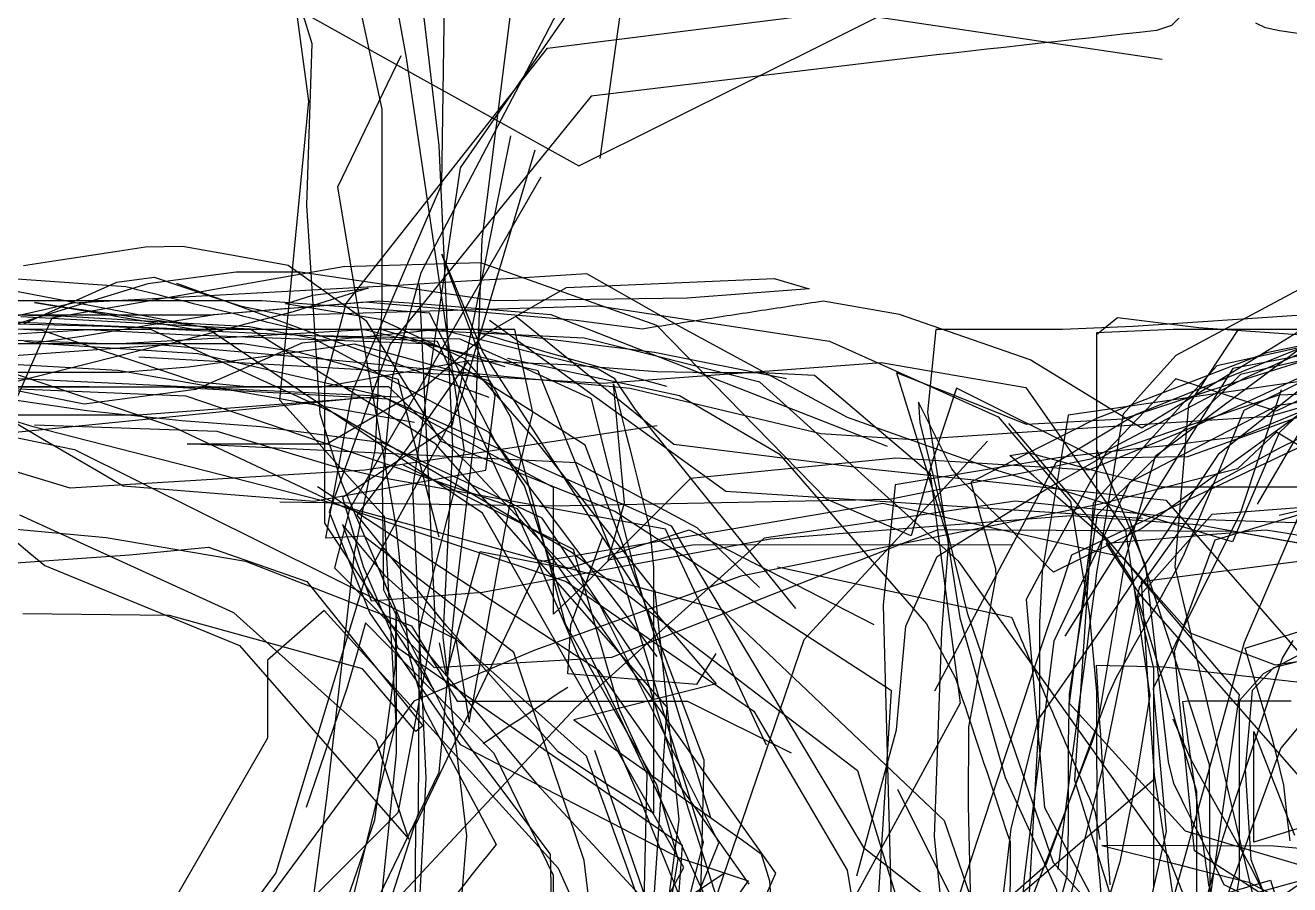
# Model space of a CAD drawing. Header units: metres. Extents: x 30 to 6769, y 117 to 5736.
# Drawn here: x 3886 to 4479, y 713 to 1116 of the extents above; entities that cross this region are included whole.
import ezdxf

# ---------------------------------------------------------------- set-up
doc = ezdxf.new("R2010")
doc.units = ezdxf.units.M
doc.layers.add('FLOOR_0', color=1, linetype='Continuous')
doc.layers.add('FLOOR_1', color=2, linetype='Continuous')

msp = doc.modelspace()

# ---------------------------------------------------------------- linework, layer by layer
at = {"layer": 'FLOOR_0', "color": 2}
for points in [[(4839.24, 1434.73), (4703.22, 1385.47), (4552.29, 1261.73), (4369.79, 1241.49), (4190.05, 1193.28), (4089.92, 1048.87), (4067.57, 898.57), (4073.77, 762.57), (4068.99, 669.46), (3999.52, 592.18)], [(4077.6, 804.14), (4026.41, 882.26), (4026.41, 889.55), (4026.41, 896.83), (4026.41, 904.11), (4026.41, 911.4), (4026.41, 918.68), (4026.41, 925.96), (4026.41, 933.25), (4026.41, 940.53), (4026.41, 947.82), (4036.36, 985.31), (4130.94, 1105.02), (4322.64, 1129.35), (4506.8, 1158.08), (4724.17, 1208.01), (4829.68, 1230.84), (5032.43, 1213.68), (5176.56, 1171.76), (5362.24, 1160.97), (5524.81, 1095.07)], [(3854.74, 557.08), (3939.21, 551.71), (3974.79, 558.83), (4043.38, 588.14), (4087.81, 680.56), (4090.72, 706.76), (4092.97, 735.55), (4081.95, 828.63), (4086.43, 918.07), (4080.06, 1059.41), (4072.74, 1121.94)], [(4061.99, 1101.55), (4032.36, 1039.88), (4045.9, 958.5), (4059.73, 880.86), (4060.9, 869.55), (4061.88, 859.71), (4062.87, 849.88), (4063.85, 840.04), (4064.83, 830.21), (4065.82, 820.37), (4073.14, 794.74), (4106.82, 731.45), (4103.08, 726.78), (4099.34, 722.11), (4095.61, 717.43), (4091.87, 712.76), (4088.14, 708.09)], [(4410.11, 884.44), (4214.6, 897.09), (4103.74, 977.34)], [(4488.46, 677.71), (4432.56, 665.28), (4429.91, 668.53), (4431.11, 672.91), (4432.3, 677.3), (4433.5, 681.68), (4434.69, 686.06), (4435.89, 690.45), (4437.08, 694.83), (4438.28, 699.21), (4439.47, 703.6), (4440.67, 707.98), (4441.86, 712.36), (4443.06, 716.75), (4444.25, 721.13), (4445.45, 725.51), (4446.64, 729.9), (4447.84, 734.28), (4451.24, 745.22), (4475.75, 818.78), (4480.77, 827.15)]]:
    msp.add_lwpolyline(points, dxfattribs=at)
at = {"layer": 'FLOOR_0', "color": 7}
for points in [[(3351.95, 1320.9), (3456.86, 1293.75), (3518.94, 1274.51), (3540.55, 1269.42), (3562.16, 1264.34), (3583.77, 1259.25), (3605.38, 1254.16), (3626.99, 1249.08), (3728.23, 1244.14), (3858.37, 1206.21), (4000.13, 1172.62), (4020.23, 1107.25), (4017.84, 1031.44), (4024.03, 933.72), (4034.39, 900.78), (4043.58, 879.33), (4052.77, 857.89), (4061.95, 836.44), (4126.14, 759.34), (4201.71, 677.94), (4220.4, 612.52)], [(4155.53, 1053.25), (4169.75, 1154.37)], [(4428.85, 1120.93), (4423.72, 1115.67), (4416.67, 1113.4), (4408.72, 1112.51), (4400.78, 1111.63), (4392.83, 1110.75), (4384.88, 1109.86), (4376.93, 1108.98), (4368.98, 1108.09), (4361.03, 1107.21), (4353.08, 1106.33), (4345.14, 1105.44), (4337.19, 1104.56), (4329.24, 1103.68), (4321.29, 1102.79), (4313.34, 1101.91), (4305.39, 1101.03), (4151.34, 1082.56), (4057.05, 966.14), (4028.41, 887.56), (4037.94, 863.74), (4047.46, 839.92), (4089.91, 778.3), (4192.61, 725.12), (4225.03, 714.44), (4220.83, 708.44)], [(4415.39, 711.78), (4415.39, 716.03), (4415.39, 720.29), (4415.39, 724.54), (4415.39, 728.8), (4415.39, 733.05), (4415.39, 737.3), (4415.39, 741.56), (4415.39, 745.81), (4415.39, 750.07), (4415.39, 754.32), (4415.39, 758.58), (4415.39, 762.83), (4415.39, 813.99), (4405.42, 855.52), (4392.73, 874.66), (4381.49, 884.5), (4370.25, 894.34), (4359.01, 904.18), (4347.77, 914.03), (4356.27, 915.41), (4388.66, 906.58), (4418.75, 899.28), (4437.95, 899.28), (4457.16, 899.28), (4476.36, 899.28), (4495.56, 899.28)], [(4209.89, 821.12), (4200.76, 806.47), (4185.7, 807.72), (4170.63, 808.98), (4155.57, 810.23), (4140.5, 811.49), (4141.88, 834.54), (4156.75, 875.45)], [(4496.9, 717.79), (4478.39, 712.74), (4459.87, 707.69), (4450.05, 707.82), (4452.82, 715.45), (4455.6, 723.08), (4458.37, 730.71), (4461.14, 738.34), (4463.92, 745.97), (4466.69, 753.6), (4469.47, 761.23), (4472.24, 768.86), (4475.01, 776.49), (4508.08, 816.25)], [(4483.37, 817.32), (4471.52, 814.36), (4461.57, 803.73), (4458.2, 766.61), (4460.93, 724.44), (4483.41, 665.98)], [(4622.19, 781.78), (4462.33, 732.57), (4462.33, 737.75), (4462.33, 742.94), (4462.33, 748.13), (4462.33, 753.31), (4462.33, 758.5), (4462.33, 763.69), (4462.33, 768.88), (4462.33, 774.06), (4462.33, 779.25), (4462.33, 784.44), (4481.33, 735.79)]]:
    msp.add_lwpolyline(points, dxfattribs=at)
at = {"layer": 'FLOOR_0', "color": 4}
for points in [[(3660.93, 533.27), (3679.18, 494.65), (3701.85, 501.74), (3724.52, 508.83), (3747.19, 515.92), (3769.87, 523), (3929.42, 579.02), (4011.89, 645.61), (4044.81, 692.66), (4080.09, 765.38), (4081.9, 785.34), (4083.71, 805.3), (4085.53, 825.26), (4088.16, 850.71), (4092.54, 887.99), (4096.92, 925.27), (4100.18, 1015.47), (4117.79, 1154.55), (4037.34, 1307.07)], [(4070.65, 994.03), (4077.98, 837.73), (4060.59, 746.26), (3987.27, 672.93), (3876.2, 651.02), (3732.54, 739.78), (3757.69, 707.85), (3923.91, 643.03)], [(4527.08, 892.57), (4472.98, 924.94), (4454.64, 907.63), (4390.24, 891.06), (4221.6, 857.26), (4125.01, 822.54), (4068.21, 798.6), (3951.64, 640.46), (3786.5, 576.48)], [(4200.07, 212.06), (4313.55, 237.11), (4429.17, 254.42), (4434.15, 334.04), (4467.97, 496.57), (4481.99, 642.16), (4466.92, 707.64), (4434.47, 728.48), (4425.11, 822.08), (4444.21, 874.45), (4504.32, 892.57)], [(4054.53, 321.84), (4066.29, 487.85), (4116.69, 697.78), (4172.55, 708.55), (4167.88, 721.41), (4163.2, 734.28), (4158.52, 747.15), (4153.85, 760.01), (4149.17, 772.88), (4055.1, 857.12), (4034.7, 881.65), (4041.43, 863.69), (4048.16, 845.73), (4100.31, 849.85), (4235.39, 874.8), (4376.54, 885.86), (4435.82, 881.63), (4520.36, 866.2)], [(4495.67, 865.74), (4409.42, 854.67), (4410.95, 831.7), (4412.48, 808.72), (4414.01, 785.75), (4415.57, 763.9), (4417.38, 752.09), (4419.2, 740.27), (4421.02, 728.46), (4422.83, 716.65), (4424.65, 704.83), (4426.47, 693.02), (4428.28, 681.21), (4426.19, 636.04), (4422.54, 577.68), (4440.4, 404.93), (4463.82, 292.6), (4507.35, 284.44)], [(4504.5, 727.7), (4471.63, 730.69), (4391.06, 730.91), (4402.53, 728.04), (4414.01, 725.17), (4425.49, 722.3), (4436.96, 719.43), (4448.44, 716.56), (4459.92, 713.69), (4525.67, 679.03)]]:
    msp.add_lwpolyline(points, dxfattribs=at)
at = {"layer": 'FLOOR_0', "color": 5}
for points in [[(4103.45, 463.87), (4017.46, 473.96), (4013.62, 481.02), (4009.77, 488.08), (4005.92, 495.13), (4002.07, 502.19), (3998.23, 509.25), (3994.38, 516.3), (3990.53, 523.36), (3986.69, 530.41), (3982.84, 537.47), (3982.45, 549.63), (4006.97, 600.41), (4027.56, 754.34), (4040.31, 868.16), (4045.22, 892.76), (4050.14, 917.36), (4053.24, 984.33), (4053.24, 1076.41), (4036.39, 1154.59), (4005.55, 1265.6), (4093.07, 1288.45)], [(3946.48, 1160.97), (4070.01, 1091.85), (4145.53, 1049.86), (4306.38, 1130.1)], [(4068.05, 587.58), (4069.16, 740.83), (4128.04, 864.32), (4288.31, 891.57), (4400.68, 866.35), (4432.31, 830.75), (4472.33, 815.66), (4521.64, 823.25), (4555.27, 835.06), (4582.39, 848.63), (4609.51, 862.2), (4652.27, 852.75), (4715.63, 834.3), (4875.04, 837.46), (5004.71, 832.19), (5142.15, 820.96), (5215.31, 818.77), (5234.4, 826.2), (5235.53, 836.36), (5236.66, 846.53), (5237.79, 856.69), (5238.92, 866.86), (5240.05, 877.02), (5237.44, 994.81)], [(4024.69, 670.23), (4049.82, 743.01), (4059.57, 815.42), (4059.94, 840.76), (4059.94, 807.54), (4059.94, 774.33), (4052.49, 702.48), (4046.53, 576.1), (4116.98, 483.83), (4247.43, 437.82), (4374.56, 436.11), (4455.62, 498.73), (4477.52, 565.3), (4570.68, 582.8)], [(3915.03, 605.1), (4050.38, 650.24), (4133.71, 686.03), (4133.71, 716.9), (4105.81, 774.15), (4045.53, 835.39), (4041.2, 820.23), (4036.87, 805.07), (4017.7, 748.76)]]:
    msp.add_lwpolyline(points, dxfattribs=at)
at = {"layer": 'FLOOR_0', "color": 3}
for points in [[(3885.81, 543.66), (3979.86, 592.21), (4015.84, 613.81), (4040.43, 652.64), (4070.28, 746.09), (4070.78, 832.7), (4091.95, 916.06), (4064.74, 1100.5), (4036.1, 1257.37)], [(4201.85, 1249.74), (4129.58, 1110.72), (4071.44, 999.62), (4058.02, 950.39), (4053.24, 900.86), (4053.94, 850.91), (4083.77, 791.22), (4132.11, 726.89), (4133.71, 655.22), (4123.54, 520.56), (4099.04, 352.15), (4069.92, 258.89), (4082.77, 245.5), (4100.92, 242.2), (4119.08, 238.89), (4137.23, 235.59), (4297.6, 241.72), (4372.19, 267.48), (4407.84, 332.3), (4428.8, 430.65), (4450.05, 551.02), (4465.9, 644), (4482.19, 707.09)], [(4514.37, 881.28), (4435.07, 883.9), (4350.4, 892.57), (4232.55, 875.14), (4144.17, 795.68), (4063.14, 708.96), (3933.77, 612.32), (3844.08, 582.11)], [(4550.9, 758.52), (4462.95, 698.61), (4456.52, 678.72), (4457.6, 663.59), (4458.68, 648.47), (4459.76, 633.35), (4460.84, 618.23), (4461.92, 603.11), (4407.8, 507.72), (4278.82, 506.45), (4193.69, 591.4), (4136.06, 720.13), (4026.06, 841.19), (3999.58, 817.95), (3999.58, 781.3), (3952.19, 699.11)], [(4479.29, 733.19), (4478.32, 741.9), (4477.35, 750.6), (4476.39, 759.3), (4471.35, 779.75), (4458.23, 823.5), (4497.82, 835.7)]]:
    msp.add_lwpolyline(points, dxfattribs=at)
at = {"layer": 'FLOOR_0', "color": 1}
for points in [[(4516.52, 339.08), (4445.78, 277.87), (4377.25, 249.31), (4246.29, 213.3), (4158.65, 194.34), (4057.73, 263.31), (4000.22, 428.32), (4005.94, 568.51), (4059.94, 788.75), (4054.37, 885.35), (4042.11, 898.98), (4029.85, 912.61), (4017.59, 926.24), (4005.33, 939.87), (4018.93, 1080.25), (4001.44, 1210)], [(4557.4, 1123.86), (4511.35, 1107.95), (4503.97, 1109.01), (4496.58, 1110.06), (4489.2, 1111.12), (4481.81, 1112.17), (4474.42, 1113.23), (4467.81, 1114.61), (4463.29, 1116.87)], [(4113.45, 1063.95), (4086.13, 928.22), (4034.65, 894.18), (4044.36, 861.79), (4060.65, 823.71), (4194.05, 731.17), (4193.42, 722.39), (4192.79, 713.62), (4192.17, 704.84), (4191.54, 696.06), (4190.91, 687.28), (4190.28, 678.5), (4189.66, 669.72), (4189.03, 660.94), (4188.4, 652.16), (4187.78, 643.38), (4155.43, 605.65), (4045.59, 562.19), (3874.77, 543.66)], [(4124.95, 1057.26), (4088.78, 936.04), (4044.98, 855.39), (4003.43, 718.15), (3949.61, 644.94), (3849.43, 576.81)], [(5482.2, 971.46), (5435.61, 967.57), (5407.24, 966.38), (5386.9, 966.38), (5366.56, 966.38), (5346.21, 966.38), (5255.77, 972.06), (5192, 973.09), (5136.24, 973.09), (5068.14, 959.19), (5015.76, 952.96), (4975.42, 952.96), (4932.67, 959.96), (4886.56, 976.74), (4844.25, 991.1), (4779.09, 999.93), (4658.4, 996.05), (4566.85, 981.95), (4489.99, 966.66), (4407.12, 933.24), (4369.36, 910.57), (4312.51, 803.44)], [(4557.44, 737.03), (4421.39, 892.77), (4283.56, 907.38), (4252.45, 911.27), (4221.33, 915.17), (4190.21, 919.06), (4116.09, 979.12)], [(4348.58, 872.07), (4198.92, 871.92), (4159.33, 864.87), (4167.03, 891.81), (4161.87, 947.65), (4163.77, 940.05), (4165.66, 932.45), (4167.56, 924.85), (4169.46, 917.25), (4171.36, 909.65), (4173.26, 902.05), (4175.16, 894.46), (4177.06, 886.86), (4178.96, 879.26), (4180.66, 861.43), (4180.66, 806.65), (4180.66, 796.55), (4180.66, 786.45), (4180.66, 776.35), (4180.66, 766.25), (4180.66, 756.15), (4180.66, 746.05), (4159.53, 759.05), (4135.85, 774.84), (4083.67, 833.91), (4041.62, 886.02), (4065.13, 917.38), (4093.99, 958.64)], [(4483.48, 763.65), (4408.77, 848.85), (4393.05, 872.82), (4399.28, 873.34), (4405.52, 873.86), (4411.75, 874.38), (4417.98, 874.9), (4424.21, 875.42), (4430.45, 875.94), (4436.68, 876.46), (4442.91, 876.98), (4449.14, 877.5), (4455.38, 878.02), (4461.61, 878.54), (4467.84, 879.06), (4476.99, 877.71), (4486.82, 875.92)], [(4454.53, 709.37), (4455.62, 715.82), (4455.62, 722.75), (4455.62, 729.69), (4455.62, 736.62), (4455.62, 743.56), (4455.62, 750.5), (4455.62, 757.43), (4455.62, 764.37), (4455.62, 771.3), (4455.62, 778.24), (4455.62, 785.18), (4455.62, 792.11), (4455.62, 799.05), (4466.9, 811.61), (4568.94, 865.39)]]:
    msp.add_lwpolyline(points, dxfattribs=at)
at = {"layer": 'FLOOR_0', "color": 6}
for points in [[(4419.26, 1099.82), (4235.76, 1126.93), (4052.6, 1199.16)], [(4332.31, 499.2), (4171.5, 563.04), (4152.95, 684.9), (4151.33, 697.89), (4149.71, 710.88), (4148.08, 723.87), (4115.02, 821.48), (4044.64, 876.09), (4026.91, 875.22), (4028.48, 883.86), (4030.05, 892.49), (4031.62, 901.13), (4033.19, 909.76), (4034.76, 918.39), (4036.33, 927.03), (4037.9, 935.66), (4039.47, 944.3), (4081.26, 1041.2), (4083.05, 1159.36)], [(4127.82, 1044.53), (4037.91, 888.74), (4030.87, 861.27), (4036.72, 855.42), (4042.57, 849.56), (4048.42, 843.71), (4054.28, 837.85), (4060.13, 832), (4065.98, 826.15), (4071.83, 820.29), (4077.68, 814.44), (4161.05, 819.36), (4314.12, 879.16), (4452.7, 878.47), (4479.53, 873.59), (4506.36, 868.71), (4560.43, 863.51), (4653.94, 859.03), (4736.18, 859.03), (4834.99, 901.19)], [(4655.61, 794.48), (4619.05, 701.53), (4619.67, 562.71), (4527.65, 520.64), (4490.22, 538.6), (4478.27, 570.47), (4439.82, 670.14), (4435.51, 709.7), (4435.51, 717.47), (4435.51, 725.23), (4435.51, 732.99), (4435.51, 740.75), (4435.51, 748.52), (4435.51, 756.28), (4407.89, 847.19), (4442.81, 886.47), (4521.74, 892.57), (4547.74, 892.57), (4573.73, 892.57), (4568.93, 892.57), (4546.93, 892.57), (4524.92, 892.57), (4502.92, 892.57), (4474.19, 885.81)]]:
    msp.add_lwpolyline(points, dxfattribs=at)
at = {"layer": 'FLOOR_1', "color": 4}
for points in [[(4037.75, 940.32), (3851.34, 921.79), (3758.91, 919.41), (3658.09, 940.87), (3611.97, 950.75), (3556.43, 959.67), (3448.18, 953.31), (3337.25, 939.69), (3140.09, 935.6), (2991.11, 936.81), (2891.34, 983.15), (2866.19, 1080.73), (2867.45, 1140.67), (2870.49, 1092.04), (2882.03, 1028.47), (2996.61, 954.14), (3186.33, 952.96), (3367.72, 959.87), (3342.64, 963.21), (3317.55, 966.56), (3292.46, 969.91), (3246.37, 968.42)], [(4172.76, 591.16), (4192.63, 743.1), (4181.44, 850.37), (4124.23, 922.59), (4092.17, 959.25), (4052.42, 977.7), (4007.99, 985.11), (4020.7, 989.15), (4046.74, 992.41), (4011.59, 981.32), (3951.84, 965.85), (3843.96, 958.14), (3777.98, 953.42), (3735.63, 964.95), (3690.15, 982.46), (3609.33, 999.93), (3507.18, 993.61), (3422.89, 993.22)], [(4290.47, 918.16), (4132.56, 979.9), (4111.93, 981.62), (4091.3, 983.34), (4070.67, 985.06), (4051.53, 986.37), (4040.54, 985.45), (4029.54, 984.54), (4018.55, 983.62), (4007.55, 982.7), (3996.56, 981.79), (3985.56, 980.87), (3974.57, 979.95), (3945.3, 975.22), (3912.42, 969.74), (3887.96, 966.38), (3876.82, 966.38)], [(4577.01, 984.92), (4444.94, 956.03), (4386.91, 891.64), (4378.2, 761.6), (4397.29, 700.24), (4404.99, 683.29), (4412.69, 666.35), (4420.39, 649.4), (4428.09, 632.45), (4433.99, 508.22), (4443.85, 467.71), (4453.51, 441.95)], [(3844.07, 545.89), (3989.36, 529.07), (4145.06, 567.99), (4211.27, 732.18), (4155.28, 844.16), (4094.73, 908.83), (4056.42, 946.25), (4023.1, 946.25), (3989.77, 946.25), (3965.72, 948.6), (3951.34, 953.4), (3936.96, 958.19), (3922.58, 962.99), (3908.2, 967.78), (3893.82, 972.58), (3884.98, 973.09)], [(4571.62, 961.85), (4469.65, 932.19), (4372.16, 925.92), (4337.27, 923.6), (4302.39, 921.27), (4259.09, 924.06), (4169.69, 945.36), (4020.07, 959.65), (3949.73, 965.65), (3915.86, 957.18), (3881.99, 948.71)], [(4503.82, 963.95), (4455.9, 949.05), (4400.88, 931.02), (4355.62, 928.57), (4325.01, 940.82), (4294.72, 952.79), (4300.8, 933.02), (4306.88, 913.25), (4312.96, 893.47), (4319.04, 873.7), (4315.73, 831.11), (4312.25, 735.17), (4322.39, 635.59), (4344.7, 669.07), (4407.97, 696.34), (4470.08, 714.73), (4473.84, 702.5), (4477.6, 690.27), (4481.36, 678.04)], [(3848.12, 940.24), (3888.85, 927.67), (4024.61, 893.02), (4212.94, 841.37), (4317.06, 742.69), (4347.83, 652.98), (4282.6, 552.82), (4225.47, 534.48), (4196.11, 531.22), (4098.24, 495.73), (3980.7, 496.57), (3818.67, 461.66)], [(4492.51, 937.87), (4456.2, 922.84), (4426.54, 919.16), (4419.62, 918.39), (4412.71, 917.63), (4405.79, 916.86), (4398.88, 916.09), (4391.96, 915.32), (4385.05, 914.55), (4378.13, 913.78), (4371.22, 913.01), (4294.09, 900.2), (4288.44, 843.71), (4293.15, 669.35)], [(4479.84, 578.08), (4468.33, 581.92), (4456.83, 585.76), (4445.32, 589.6), (4432.73, 642.83), (4455.62, 801.68), (4347.38, 928.92)], [(3852.46, 861.63), (3934.75, 867.3), (3971.79, 871.01), (4017.97, 854.77), (4072.4, 787.13), (4069.18, 784.5), (4056.61, 799.17), (4044.05, 813.83), (3953.52, 838.9), (3884.71, 839.58)], [(4480.07, 682.63), (4477.37, 688.02), (4474.68, 693.4), (4471.99, 698.78), (4469.3, 704.17), (4466.61, 709.55), (4463.92, 714.94), (4460.68, 721.1), (4456.64, 728.37), (4452.6, 735.65), (4448.55, 742.93), (4444.51, 750.21), (4440.47, 757.49), (4436.43, 764.76), (4432.39, 772.04), (4424.39, 790.26)]]:
    msp.add_lwpolyline(points, dxfattribs=at)
at = {"layer": 'FLOOR_1', "color": 3}
for points in [[(4238.99, 594.24), (4175.09, 750.62), (4121.83, 875.01), (4079.23, 967.42), (3923.02, 974.52), (3788.11, 978.08), (3674.5, 978.08), (3651.43, 976.3), (3628.35, 974.52), (3605.27, 972.75), (3582.2, 970.97), (3559.12, 969.19), (3536.04, 967.42), (3528.94, 969.19), (3521.84, 970.97), (3514.74, 972.75), (3507.64, 974.52), (3500.54, 976.3), (3493.44, 978.08), (3323.03, 970.97), (3159.72, 963.86), (3003.51, 956.75), (2918.3, 956.75), (2868.6, 1074.04)], [(3856.42, 559.34), (4003.68, 543.66), (4058.52, 545.36), (4082.22, 547.52), (4105.93, 549.68), (4173.82, 601.47), (4187.11, 795.93), (4078.56, 919.27), (3991.32, 973.2), (3883.83, 978.96)], [(4485.02, 979.8), (4405.64, 974.41), (4372.6, 973.09), (4352.76, 973.09), (4332.93, 973.09), (4313.1, 973.09), (4309.14, 934.25), (4324.38, 837.81), (4345.67, 762.79), (4369.67, 710.07), (4373.76, 660.96), (4376.24, 560.77), (4385.06, 536.52), (4393.87, 512.27), (4405.18, 486.78), (4444.63, 447.31), (4488.42, 403.5)], [(3939.3, 516.85), (4028.83, 536.95), (4157.29, 557.78), (4219.59, 677.49), (4176.25, 813.29), (4128.37, 884.5), (4053.48, 919.89), (3996.26, 927.41), (3959.37, 930.25), (3914.79, 934.84), (3838.14, 946.25), (3809.52, 946.25), (3780.9, 946.25), (3725.36, 955.88), (3686.51, 959.67), (3658.51, 959.67), (3630.14, 959.74), (3553.08, 968.11), (3425.21, 966.38)], [(4170.53, 595.89), (4192.24, 724.53), (4182.26, 759.48), (4139.38, 834.86), (4113.59, 932.15), (4103.92, 948.89), (4088.01, 953.23), (4072.1, 957.58), (4056.18, 961.92), (4040.27, 966.26), (3962.51, 955.33), (3931.44, 952.96), (3913.13, 952.96), (3894.82, 952.96), (3876.51, 952.96)], [(3879.66, 946.25), (3934.35, 946.25), (3947.3, 946.25), (3960.24, 946.25), (3973.18, 946.25), (3986.12, 946.25), (3999.06, 946.25), (4012, 946.25), (4024.95, 946.25), (4093.98, 958.55), (4139.45, 956.65), (4182.19, 953.36), (4208.06, 952.96), (4231.61, 952.96), (4256.15, 951.67), (4310.48, 905.51), (4324.57, 797.71), (4265.81, 689.87), (4253.97, 639.26), (4248.65, 580.65), (4198.27, 494.69), (4158.45, 462.82), (4131.42, 441.49)], [(4502.85, 959.77), (4445.64, 914.49), (4418.21, 873.33), (4390.44, 832), (4360.96, 789.86), (4348.32, 738.73), (4334.91, 623.97), (4317.52, 524.11), (4314.79, 405.13)], [(4275.98, 716.66), (4294.67, 785.25), (4299.08, 833.81), (4313.73, 866.63), (4339.43, 882.45), (4365.13, 898.28), (4395.62, 915.84), (4474.27, 942.36), (4570.33, 946.25)], [(4502.91, 947.34), (4409.75, 879.69), (4368.32, 859.15), (4365.85, 861.62), (4363.38, 864.09), (4360.9, 866.57), (4358.43, 869.04), (4355.96, 871.51), (4353.49, 873.99), (4351.02, 876.46), (4348.54, 878.93), (4346.07, 881.4), (4343.6, 883.88), (4341.13, 886.35), (4338.66, 888.82), (4336.18, 891.3), (4333.71, 893.77), (4331.24, 896.24), (4328.77, 898.72), (4326.3, 901.19), (4323.83, 903.66), (4320.61, 907.77), (4305.04, 938.93), (4305.63, 929.23), (4311.19, 906.97), (4316.75, 884.72), (4322.31, 862.46), (4327.87, 840.2), (4368.2, 723), (4417.68, 667.37)], [(4483.96, 807.48), (4420.05, 814.59), (4388.27, 815.44), (4388.61, 810.02), (4388.95, 804.61), (4389.28, 799.19), (4389.62, 793.78), (4389.96, 788.36), (4390.3, 782.95), (4390.64, 777.53), (4390.98, 772.11), (4391.31, 766.7), (4391.65, 761.28), (4391.99, 755.87), (4392.33, 750.45), (4392.67, 745.04), (4393, 739.62), (4393.34, 734.2), (4393.68, 728.79), (4394.02, 723.37), (4394.36, 717.96), (4394.69, 712.54)]]:
    msp.add_lwpolyline(points, dxfattribs=at)
at = {"layer": 'FLOOR_1', "color": 7}
for points in [[(4217.61, 601.08), (4284.18, 673.73), (4292.24, 803.5), (4162.48, 887.64), (4081.04, 920.57), (4046.19, 976.85), (4009.17, 1003.07), (3984.36, 1007.58), (3959.56, 1012.09), (3942.3, 1011.76), (3927.97, 1009.56), (3913.64, 1007.35), (3899.31, 1005.14), (3884.98, 1002.94)], [(4530.35, 978.16), (4474.23, 924.57), (4452.24, 873.46), (4422.14, 882.5), (4392.04, 891.53), (4340.25, 907.45), (4271.62, 931.82), (4193.79, 974.06), (4149.41, 999.24), (4119.83, 997.39), (4090.25, 995.54), (4060.67, 993.69), (3908.31, 985.49), (3847.38, 971.58)], [(4103.52, 941.23), (3956.92, 994.7)], [(3827.99, 933.36), (3908.87, 916.72), (4087.81, 827.74), (4094.15, 788.84), (4095.14, 794.1), (4096.13, 799.37), (4097.11, 804.64), (4098.1, 809.9), (4099.09, 815.17), (4100.07, 820.44), (4101.06, 825.71), (4102.05, 830.97), (4103.04, 836.24), (4104.02, 841.51), (4105.01, 846.77), (4106, 852.04), (4106.98, 857.31), (4107.97, 862.57), (4108.96, 867.84), (4109.95, 873.11), (4110.93, 878.37), (4111.92, 883.64), (4112.91, 888.91), (4123.99, 934.17), (4115.49, 973.09), (4090.03, 973.09), (4064.57, 973.09), (4037.76, 973.09), (3963.72, 973.09), (3861.3, 977.25)], [(4532.25, 973.09), (4470.31, 973.09), (4424.53, 973.09), (4388.56, 971.53), (4388.56, 962.39), (4388.56, 953.26), (4388.56, 944.12), (4388.56, 934.98), (4388.56, 925.85), (4388.56, 916.71), (4411.42, 862.4), (4422.09, 770.21), (4424.58, 760.1), (4427.22, 754.83), (4429.86, 749.55), (4432.49, 744.27), (4435.13, 739), (4437.77, 733.72), (4440.4, 728.45), (4443.04, 723.17), (4445.68, 717.89), (4448.31, 712.62), (4521.78, 675.58)], [(3883.97, 538.83), (3896.49, 541.62), (3936.16, 543.66), (3979.06, 543.21), (3988.31, 542.55), (3997.55, 541.89), (4006.8, 541.23), (4016.05, 540.57), (4025.3, 539.91), (4034.54, 539.25), (4043.79, 538.59), (4053.04, 537.93), (4062.29, 537.27), (4182.44, 547.46), (4310.61, 666.72), (4376.95, 867.28), (4579.49, 963.29)], [(4516.45, 964.3), (4457.7, 935.14), (4448.35, 912.68), (4439, 890.23), (4429.65, 867.78), (4426.43, 861.47), (4423.82, 856.78), (4421.22, 852.08), (4418.61, 847.39), (4416.01, 842.7), (4413.4, 838.01), (4410.8, 833.32), (4408.19, 828.62), (4405.58, 823.93), (4402.98, 819.24), (4400.37, 814.55), (4397.77, 809.85), (4393.88, 801.18), (4364.57, 721.44), (4350.31, 708.95)], [(4051.88, 941.47), (3938.92, 932.83), (3920.59, 932.83), (3902.26, 932.83), (3883.93, 932.83), (3865.6, 932.83), (3701.73, 959.84)], [(3939.09, 960.2), (4157.02, 947.9), (4287.47, 957.52), (4355.33, 945.82), (4370.9, 923.57), (4386.46, 901.32), (4402.04, 878.84), (4413.59, 801.26), (4406.66, 759.66), (4399.43, 723.27), (4391.58, 697.74), (4383.72, 672.2), (4375.87, 646.67), (4294.26, 562.27), (4121.87, 426.33)], [(3879.17, 952.96), (3894.13, 947.87), (3909.42, 942.77), (3924.71, 937.67), (3940, 932.58), (3955.29, 927.48), (4036.11, 889.34), (4062.48, 880.55), (4088.84, 871.75), (4139.7, 854.79), (4227.77, 793.98), (4271.54, 719.37), (4285.9, 632.9), (4292.25, 592.26), (4298.47, 575.14), (4304.69, 558.02), (4310.91, 540.9), (4298.37, 499.74), (4255.57, 430.73)], [(3877.54, 946.46), (3954.09, 946.25), (4055.97, 940.54), (4188.94, 880.9), (4279.15, 729.97), (4367.29, 661.37), (4409.85, 645.16), (4411.89, 634.96), (4413.93, 624.75), (4415.97, 614.55), (4418.01, 604.35), (4420.05, 594.14), (4422.09, 583.94), (4428.8, 472.87), (4422.37, 387.38)], [(4233.71, 778.04), (4186.3, 879.35), (4102.89, 894.52), (4079.37, 898.8), (4055.85, 903.08), (4031.04, 908.63), (4003.49, 916.9), (3975.94, 925.17), (3890.12, 928.2)]]:
    msp.add_lwpolyline(points, dxfattribs=at)
at = {"layer": 'FLOOR_1', "color": 1}
for points in [[(4498.46, 937.34), (4431.24, 913.32), (4388.67, 912.65), (4366.71, 923.64), (4344.74, 934.62), (4322.78, 945.61), (4311.81, 912.34), (4301.53, 876.33), (4261.79, 893.44), (4182.21, 974.94), (4161.57, 982.31), (4140.92, 989.69), (4120.28, 997.06), (4099.64, 1004.44), (4035.05, 1002.47), (3898.3, 978.32), (3860.02, 891.51)], [(3881.21, 929.23), (3893.87, 921.84), (3906.53, 914.45), (3919.19, 907.06), (3931.85, 899.67), (4021.24, 892.57), (4101.98, 907.01), (4106.33, 941.78), (4081.28, 1008.48), (4100.49, 962.27), (4173.58, 849.45), (4209.99, 806.84), (4143.19, 789.94), (4151.99, 783.66), (4160.78, 777.38), (4169.57, 771.09), (4178.37, 764.81), (4187.16, 758.53), (4195.95, 752.24), (4204.74, 745.96), (4213.54, 739.67), (4222.33, 733.39), (4231.12, 727.11), (4235, 714.41), (4236.09, 698.07)], [(3851.36, 550.37), (4102.21, 550.37), (4194.92, 720.59), (4100.38, 886.96), (3970.72, 973.94), (3827.65, 1001.25)], [(4428.8, 709.03), (4422.1, 726.14), (4323.92, 864.27), (4230.45, 948.42), (4148.04, 969.01), (4063.5, 973.09), (4012.21, 973.29), (4009.57, 973.95), (4006.93, 974.61), (4004.29, 975.27), (4001.66, 975.93), (3999.02, 976.59), (3996.38, 977.25), (3993.74, 977.91), (3991.11, 978.57), (3988.47, 979.23), (3985.83, 979.89), (3983.19, 980.55), (3980.55, 981.21), (3977.92, 981.87), (3975.28, 982.53), (3972.64, 983.19), (3970, 983.85), (3967.37, 984.51), (3964.73, 985.17), (3962.09, 985.83), (3959.45, 986.49), (3956.81, 987.15), (3954.18, 987.8), (3951.54, 988.46), (3948.9, 989.12), (3946.26, 989.78), (3943.63, 990.44), (3940.99, 991.1), (3938.35, 991.76), (3935.71, 992.42), (3933.07, 993.08), (3835.25, 999.93)], [(4491.11, 976.88), (4470.76, 964.35), (4450.41, 951.82), (4430.06, 939.28), (4409.7, 926.75), (4357.34, 958.81), (4295.98, 980.17), (4260.27, 986.38), (4258.47, 986.1), (4256.66, 985.82), (4254.85, 985.54), (4253.04, 985.27), (4251.23, 984.99), (4249.42, 984.71), (4247.61, 984.43), (4245.81, 984.15), (4244, 983.87), (4242.19, 983.6), (4240.38, 983.32), (4238.57, 983.04), (4236.76, 982.76), (4234.95, 982.48), (4233.14, 982.2), (4231.34, 981.93), (4229.53, 981.65), (4227.72, 981.37), (4225.91, 981.09), (4224.1, 980.81), (4222.29, 980.53), (4220.48, 980.26), (4218.68, 979.98), (4216.87, 979.7), (4215.06, 979.42), (4213.25, 979.14), (4211.44, 978.86), (4209.63, 978.58), (4207.82, 978.31), (4206.01, 978.03), (4204.21, 977.75), (4202.4, 977.47), (4200.59, 977.19), (4198.78, 976.91), (4196.97, 976.64), (4195.16, 976.36), (4193.35, 976.08), (4191.55, 975.8), (4189.74, 975.52), (4187.93, 975.24), (4186.12, 974.97), (4184.31, 974.69), (4182.5, 974.41), (4180.69, 974.13), (4178.88, 973.85), (4177.08, 973.57), (4175.27, 973.3), (4144.35, 977.32), (4045.54, 985.87), (4026.89, 984.32), (4008.25, 982.76), (3989.6, 981.21), (3972.13, 979.8), (3965.58, 979.8), (3959.03, 979.8), (3952.48, 979.8), (3945.94, 979.8), (3939.39, 979.8), (3932.84, 979.8), (3926.3, 979.8), (3919.75, 979.8), (3913.2, 979.8), (3906.65, 979.8), (3900.11, 979.8), (3893.56, 979.8), (3757.78, 979.8)], [(4493.84, 969.86), (4436.45, 973.81), (4398.34, 978.58), (4388.56, 970.55), (4388.56, 958.09), (4388.56, 945.64), (4388.56, 933.19), (4388.56, 920.73), (4388.56, 908.28), (4388.56, 895.83), (4375.72, 797.71), (4430.14, 737.8), (4499.64, 717.18)], [(3883.06, 536.95), (3894.97, 536.95), (3906.89, 536.95), (3980.51, 521.23), (4090.12, 546.18), (4200.69, 619.4), (4204.33, 770.99), (4148.52, 918.78), (4073.63, 966.38), (3959.52, 970.57), (3915.54, 972.88), (3910.68, 972.6), (3905.82, 972.31), (3900.95, 972.02), (3896.09, 971.74), (3891.23, 971.45), (3886.37, 971.17), (3881.51, 970.88)], [(4546.86, 970.44), (4472.87, 934.75), (4425.71, 949.87), (4393.55, 916.26), (4387.2, 904.62), (4380.85, 892.98), (4374.51, 881.33), (4368.16, 869.69), (4361.81, 858.05), (4355.46, 846.41), (4364.06, 748.82), (4388.07, 703.53)], [(3802.14, 886.74), (3923.84, 875.52), (3989.21, 864.36), (4067.1, 834.05), (4088.51, 798.64), (4093.91, 798.64), (4099.31, 798.64), (4104.72, 798.64), (4110.12, 798.64), (4115.52, 798.64), (4120.92, 798.64), (4126.33, 798.64), (4131.73, 798.64), (4137.13, 798.64), (4142.53, 798.64), (4147.94, 798.64), (4153.34, 798.64), (4158.74, 798.64), (4164.15, 798.64), (4169.55, 798.64), (4174.95, 798.64), (4180.35, 798.64), (4185.76, 798.64), (4191.16, 798.64), (4196.56, 798.64), (4245.24, 774.37)], [(3881.01, 874.02), (3888, 868.18), (3895, 862.35), (3986.38, 824.75), (4065.87, 733.89), (4050.42, 780.26), (3983.74, 840.11), (3883.29, 885.9)], [(4479.84, 798.64), (4476.4, 798.64), (4472.96, 798.64), (4469.51, 798.64), (4466.07, 798.64), (4462.63, 798.64), (4459.18, 798.64), (4455.74, 798.64), (4452.3, 798.64), (4448.85, 798.64), (4445.41, 798.64), (4441.97, 798.64), (4438.52, 798.64), (4435.08, 798.64), (4431.64, 798.64), (4428.84, 798.32), (4429.1, 796.51), (4429.36, 794.71), (4429.62, 792.9), (4429.88, 791.1), (4430.13, 789.29), (4430.39, 787.49), (4430.65, 785.68), (4430.91, 783.87), (4431.16, 782.07), (4431.42, 780.26), (4431.68, 778.46), (4431.94, 776.65), (4432.2, 774.85), (4432.45, 773.04), (4432.71, 771.24), (4432.97, 769.43), (4433.23, 767.62), (4433.48, 765.82), (4433.74, 764.01), (4434, 762.21), (4434.26, 760.4), (4434.52, 758.6), (4434.77, 756.79), (4435.03, 754.98), (4435.29, 753.18), (4435.55, 751.37), (4435.8, 749.57), (4436.06, 747.76), (4436.32, 745.96), (4436.58, 744.15), (4436.84, 742.35), (4437.09, 740.54), (4437.35, 738.73), (4437.61, 736.93), (4437.87, 735.12), (4438.13, 733.32), (4438.38, 731.51), (4438.64, 729.71), (4438.9, 727.9), (4439.16, 726.09), (4439.41, 724.29), (4439.67, 722.48), (4439.93, 720.68), (4440.19, 718.87), (4440.45, 717.07), (4440.7, 715.26), (4440.96, 713.46), (4441.22, 711.65)], [(4194.7, 654.77), (4153.04, 775.45)], [(3871.93, 526.08), (3890.18, 528.89), (3912.83, 526.09), (3939.57, 518.06), (3966.57, 510.17), (4019.37, 516.04), (4036.18, 519.27), (4047.45, 522.09), (4058.72, 524.91), (4069.99, 527.73), (4081.26, 530.54), (4092.53, 533.36), (4103.81, 536.18), (4244.23, 576.44), (4326.49, 685.46), (4415.63, 762.29)]]:
    msp.add_lwpolyline(points, dxfattribs=at)
at = {"layer": 'FLOOR_1', "color": 2}
for points in [[(4182.31, 927.94), (4045.24, 907.07), (3906.87, 898.68), (3771.9, 939.4), (3729.95, 933.14), (3688.19, 926.71), (3589.25, 974.93), (3479.9, 993.22), (3338.59, 999.18)], [(4182.29, 819.64), (4106.55, 920.43), (4075.52, 980.67), (4037.01, 983.63), (3996.82, 986.51), (3910, 986.51), (3866.22, 986.51), (3835.79, 983.8), (3811.75, 979.79), (3787.72, 975.79), (3737.38, 976.2), (3682.48, 981.2), (3657.79, 983.44), (3633.1, 985.69), (3559.46, 997.28), (3471.89, 987.98), (3399.5, 986.51)], [(4595.66, 981.82), (4452.51, 954.76), (4373.65, 829.19)], [(4080.06, 875.57), (4060.78, 949.69), (4037.54, 956.02), (4014.31, 962.36), (3987.82, 966.38), (3955.68, 966.38), (3923.54, 966.38), (3751.99, 972.57), (3584.97, 973.09), (3440.27, 973.09), (3364.92, 973.09)], [(4548.07, 973.09), (4456.03, 951.93), (4388.79, 886.17), (4375.66, 801.98), (4375.15, 779.04), (4375.15, 758.63), (4375.15, 738.23), (4374.59, 716.57), (4346.22, 612.82), (4348.83, 522.02), (4361.73, 454.94)], [(3883.49, 595.09), (3936.93, 590.63), (3971.68, 590.63), (4059.22, 577.21), (4167.33, 588.21), (4204.06, 732.43), (4166.02, 856.41), (4126.55, 953.73), (4045.03, 972.96), (3930.5, 966.38), (3833.31, 966.38)], [(4491.03, 969.25), (4415.96, 913.56), (4401.93, 865.49), (4401.62, 863.62), (4401.31, 861.74), (4401, 859.87), (4400.68, 858), (4400.37, 856.12), (4400.06, 854.25), (4399.75, 852.38), (4399.44, 850.5), (4399.12, 848.63), (4398.81, 846.76), (4398.5, 844.88), (4398.19, 843.01), (4397.87, 841.14), (4397.56, 839.26), (4397.25, 837.39), (4396.94, 835.52), (4396.63, 833.64), (4396.31, 831.77), (4396, 829.9), (4395.69, 828.02), (4395.38, 826.15), (4395.07, 824.28), (4394.75, 822.4), (4394.44, 820.53), (4394.13, 818.66), (4393.82, 816.78), (4393.51, 814.91), (4393.19, 813.04), (4392.88, 811.16), (4392.57, 809.29), (4392.26, 807.42), (4391.95, 805.54), (4391.63, 803.67), (4391.32, 801.8), (4391.01, 799.92), (4390.7, 798.05), (4390.39, 796.18), (4390.07, 794.3), (4389.76, 792.43), (4389.45, 790.56), (4389.14, 788.68), (4388.82, 786.81), (4386.47, 779.79), (4372.57, 743.62), (4358.67, 707.46)], [(4551.28, 949.49), (4473.11, 937.21), (4403.99, 901.3), (4368.44, 826.88), (4354.55, 715.73), (4343.1, 569.04), (4348.32, 499.62), (4348.82, 462.35), (4352.74, 456.07), (4356.66, 449.8), (4360.58, 443.53), (4364.49, 437.26), (4368.41, 430.98), (4372.33, 424.71), (4376.25, 418.44), (4380.17, 412.16), (4439.4, 397.95), (4494.18, 406.11)], [(3823.5, 550.46), (4009.13, 544.94), (4070.88, 553.18), (4176.63, 579.89), (4237.98, 717.96), (4116.8, 888.96), (3961.37, 941.82), (3856.25, 946.25)], [(4510.01, 934.96), (4474.11, 917.3), (4442.89, 900.27), (4408.53, 852.03), (4391.02, 765.95), (4356.81, 630.08), (4337.32, 532.13), (4341.93, 522.91), (4346.54, 513.68), (4351.15, 504.46), (4355.76, 495.23), (4360.37, 486.01), (4399.66, 424.04)], [(4362.7, 458.4), (4363.2, 461.15), (4363.7, 463.89), (4364.2, 466.63), (4364.7, 469.38), (4365.19, 472.12), (4365.69, 474.87), (4366.19, 477.61), (4366.69, 480.36), (4367.19, 483.1), (4367.69, 485.84), (4368.19, 488.59), (4360.42, 570.36), (4330.48, 686.72), (4295.21, 757.3)]]:
    msp.add_lwpolyline(points, dxfattribs=at)
at = {"layer": 'FLOOR_1', "color": 6}
for points in [[(4230.33, 852.07), (4201.13, 880), (4172.79, 895.26), (4144.45, 910.53), (3961.88, 919.41), (3976.82, 919.41), (4002.05, 919.41), (4027.29, 919.41), (4073.11, 946.01), (4103.39, 972.05), (4115.52, 978.98), (4127.64, 985.92), (4139.77, 992.85), (4237.24, 997.05), (4253.62, 992.13), (4225.05, 989.93), (4196.48, 987.73), (4105.94, 986.51), (4014.76, 999.93), (3984.87, 999.93), (3943.29, 994.58), (3875.55, 973.76)], [(4498.75, 999.93), (4425.65, 960.87), (4400.94, 933.35), (4399.17, 922.73), (4397.4, 912.11), (4395.63, 901.49), (4393.86, 890.87), (4392.1, 880.25), (4390.33, 869.63), (4388.56, 859.02), (4387.81, 853.37), (4387.05, 847.73), (4386.3, 842.08), (4385.55, 836.43), (4384.8, 830.79), (4384.04, 825.14), (4383.29, 819.5), (4382.54, 813.85), (4381.79, 808.21), (4381.03, 802.56), (4380.28, 796.91), (4379.53, 791.27), (4378.78, 785.62), (4378.03, 779.98), (4377.27, 774.33), (4376.52, 768.69), (4375.77, 763.04), (4370.31, 719.7)], [(3401.26, 977.64), (3485.87, 985.06), (3575.43, 973.09), (3670.45, 973.09), (3702.38, 973.09), (3739.88, 971.54), (3829.99, 959.67), (3929.32, 954.06), (4068.46, 929.61)], [(4111.02, 955.54), (4052.85, 973.09), (4009.08, 973.09), (3977.38, 973.09), (3904.45, 983.36), (3890.15, 985.75), (3895.85, 984.8), (3901.54, 983.85), (3907.24, 982.9), (3912.94, 981.95), (3918.63, 981), (3924.33, 980.05), (3930.03, 979.1), (3935.73, 978.15), (3941.42, 977.2), (3947.12, 976.25), (3952.82, 975.3), (3958.52, 974.35), (3964.21, 973.4)], [(4746.69, 981.23), (4507.93, 943.03), (4457.78, 826.2), (4414.96, 671.56), (4384.26, 510.63), (4371.45, 381.98), (4322.35, 373.31), (4273.25, 364.64), (4065.95, 339.84), (4016.27, 345.74), (3995.31, 349.93), (3974.34, 354.13), (3823.9, 369.45), (3745.32, 407.12), (3734.57, 453.6), (3727.83, 487.34), (3768.13, 576.35), (4021.91, 590.63), (4214.19, 718.2)], [(4546.8, 973.09), (4455.02, 973.09), (4431.61, 937.74), (4425.25, 861.78), (4461.65, 708.13), (4475.1, 629.82), (4472.12, 594.13), (4469.15, 558.44), (4457.06, 521.14), (4451.89, 483.8), (4460.49, 446.52)], [(4060.76, 941.3), (3817.96, 953.06), (3743.89, 966.14), (3582.26, 969.03)], [(4527.1, 970.56), (4434.43, 927.64), (4384.84, 907.07), (4354.76, 908.95), (4324.69, 910.83), (4294.29, 912.7), (4198.01, 903.23), (4181.28, 886.49), (4164.55, 869.75), (4147.81, 853), (4133.71, 839.48), (4133.71, 843.2), (4133.71, 846.92), (4133.71, 850.64), (4133.71, 854.36), (4133.71, 858.09), (4133.71, 861.81), (4133.71, 865.53), (4133.71, 869.25), (4133.71, 872.97), (4133.71, 876.69), (4133.71, 880.41), (4133.71, 884.13), (4133.71, 887.85), (4133.71, 891.57), (4133.71, 895.29), (4133.71, 899.01), (4052.85, 941.91), (3966.88, 961.72), (3891.8, 966.46), (3889.76, 966.8), (3887.71, 967.14), (3885.67, 967.49)], [(4207.48, 743.99), (4172.37, 858.04), (4151.57, 940.57), (4139.25, 946.17), (4126.93, 951.78), (4114.61, 957.38), (4102.3, 962.98), (4089.98, 968.58), (4024.05, 970.14)], [(4112.09, 959.67), (4192.76, 942.09), (4239.65, 914.74), (4308.75, 835), (4322.35, 809.48), (4323.47, 806.14), (4324.58, 802.81), (4325.69, 799.47), (4326.8, 796.14), (4327.91, 792.8), (4329.02, 789.46), (4330.13, 786.13), (4331.24, 782.79), (4332.36, 779.46), (4333.47, 776.12), (4334.58, 772.79), (4335.69, 769.45), (4336.8, 766.12), (4337.91, 762.78), (4339.02, 759.45), (4340.13, 756.11), (4341.25, 752.78), (4342.36, 749.44), (4343.47, 746.11), (4344.58, 742.77), (4345.69, 739.43), (4346.8, 736.1), (4347.91, 732.76), (4347.7, 648.21)], [(4490.41, 949.57), (4375.15, 932.83), (4373.11, 920.6), (4371.07, 908.38), (4369.04, 896.16), (4367, 883.93), (4364.96, 871.71), (4362.93, 859.49), (4361.73, 835.82), (4361.73, 795.89), (4354.81, 672.35)], [(3824.91, 366.87), (3787.48, 362.8), (3782.12, 371.74), (3776.75, 380.68), (3771.39, 389.62), (3766.03, 398.56), (3760.67, 407.5), (3755.31, 416.44), (3751.44, 469.79), (3745.39, 517.9), (3738.18, 543.15), (3820.59, 547.4), (3876.5, 543.66), (3904.74, 543.66), (3932.97, 543.66), (3958.03, 544.64), (3975.81, 547.88), (3993.58, 551.11), (4011.36, 554.35), (4047.29, 558.82), (4157.66, 600.74), (4204.35, 690.16), (4251.37, 827.59), (4337.36, 920.64)], [(3843.36, 560.93), (3909.35, 552.75), (4023.69, 557.08), (4041.3, 557.08), (4056.51, 557.08), (4071.71, 557.08), (4086.92, 557.08), (4122.91, 566.83), (4212.31, 690.74), (4164.65, 794.71), (4143.04, 869.82), (4063.25, 909.36)], [(4225.59, 712.78), (4155.2, 812.98), (4023, 899.3)], [(4238.78, 861.67), (4348.66, 838.09), (4349.53, 836.07), (4350.4, 834.04), (4351.27, 832.01), (4352.14, 829.99), (4353.01, 827.96), (4353.87, 825.93), (4354.74, 823.9), (4355.61, 821.88), (4356.48, 819.85), (4357.35, 817.82), (4358.22, 815.8), (4359.08, 813.77), (4359.95, 811.74), (4360.82, 809.72), (4361.69, 807.69), (4362.56, 805.66), (4363.43, 803.63), (4364.29, 801.61), (4365.16, 799.58), (4366.03, 797.55), (4366.9, 795.53), (4367.77, 793.5), (4368.63, 791.47), (4369.5, 789.45), (4370.37, 787.42), (4371.24, 785.39), (4372.11, 783.36), (4372.98, 781.34), (4373.84, 779.31), (4374.71, 777.28), (4375.58, 775.26), (4376.45, 773.23), (4377.32, 771.2), (4378.19, 769.18), (4379.05, 767.15), (4379.92, 765.12), (4380.79, 763.09), (4381.66, 761.07), (4382.53, 759.04), (4383.4, 757.01), (4384.26, 754.99), (4385.13, 752.96), (4386, 750.93), (4386.87, 748.9), (4387.74, 746.88), (4390.05, 733.81)], [(4100.67, 778.83), (4105.08, 781.77), (4109.49, 784.72), (4113.9, 787.66), (4118.32, 790.6), (4122.73, 793.55), (4127.14, 796.49), (4131.55, 799.43), (4135.97, 802.38), (4140.38, 805.32)]]:
    msp.add_lwpolyline(points, dxfattribs=at)
at = {"layer": 'FLOOR_1', "color": 5}
for points in [[(3885.26, 975.94), (3907.06, 985.63), (3928.87, 995.33), (3946.29, 997.58), (3959.75, 993.09), (3973.2, 988.6), (3986.66, 984.11), (4007.6, 979.8), (4154.61, 984.17), (4263.15, 967.56), (4342.33, 932.12), (4376.29, 892.39), (4380.65, 866.24), (4385.01, 840.09), (4388.56, 803.03), (4388.67, 730.25), (4389.34, 722.22), (4390, 714.19), (4390.67, 706.16)], [(4464.06, 891.05), (4524.18, 993.97)], [(3837.83, 541.49), (3921.47, 540.2), (4000.99, 543.66), (4174.34, 624.57), (4177.63, 764.45), (4137.09, 848.89), (4120.14, 899.76), (4103.48, 924.81), (4086.99, 933.61), (4070.5, 942.41), (4054.01, 951.21), (4037.52, 960.01), (4021.03, 968.8), (3990.9, 974.32), (3947.78, 976.72), (3904.66, 979.11), (3881.17, 979.8)], [(3855.2, 973.37), (3944.88, 973.09), (4031.58, 933.54), (4142.47, 868.4), (4276.3, 766.11), (4287.97, 728.17), (4299.63, 690.23)], [(4247.39, 842.11), (4172.09, 935.63), (4162.54, 949.96), (4154.61, 954.45), (4147.11, 956.32), (4139.61, 958.2), (4132.11, 960.08), (4124.61, 961.95), (4117.1, 963.83), (4109.6, 965.7), (4102.1, 967.58), (4094.6, 969.46), (4087.1, 971.33), (4079.7, 973.06), (4073.87, 972.47), (4068.04, 971.89), (4062.21, 971.31), (4056.38, 970.72), (4050.55, 970.14), (4044.72, 969.56), (4038.89, 968.97), (4033.06, 968.39), (4027.22, 967.81), (4021.39, 967.22), (4015.56, 966.64), (3965.83, 944.93), (3913.45, 937.99), (3875.77, 945.53)], [(4503.77, 970.65), (4458.06, 950.32), (4418.27, 929.22), (4385.91, 912.17), (4374.09, 909.81), (4362.27, 907.44), (4350.45, 905.08), (4338.63, 902.71), (4326.81, 900.35), (4314.98, 897.98), (4303.16, 895.62), (4291.34, 893.25), (4133.33, 890.15), (4005.26, 892.06)], [(4243.04, 949.87), (4181.09, 962.27), (4098.25, 972.61), (4099.39, 971.4), (4105.63, 969.62), (4111.87, 967.83), (4118.11, 966.05), (4124.35, 964.27), (4130.59, 962.48), (4136.83, 960.7), (4143.07, 958.92), (4149.31, 957.13), (4155.55, 955.35), (4161.79, 953.57), (4168.03, 951.78), (4174.27, 950), (4180.5, 948.21), (4186.74, 946.43)], [(4492.85, 967.12), (4468.26, 962.2), (4388.49, 931.39), (4329.5, 901.44), (4331.81, 893.34), (4334.13, 885.25), (4336.44, 877.16), (4338.75, 869.06), (4341.06, 860.97), (4341.27, 857.11), (4340.81, 854.6), (4340.35, 852.08), (4339.89, 849.56), (4339.44, 847.04), (4338.98, 844.53), (4338.52, 842.01), (4338.06, 839.49), (4337.61, 836.97), (4337.15, 834.46), (4336.69, 831.94), (4336.23, 829.42), (4335.78, 826.91), (4335.32, 824.39), (4334.86, 821.87), (4334.4, 819.35), (4333.95, 816.84), (4333.49, 814.32), (4333.03, 811.8), (4332.57, 809.28), (4332.12, 806.77), (4331.66, 804.25), (4331.2, 801.73), (4330.74, 799.21), (4330.29, 796.7), (4329.83, 794.18), (4329.37, 791.66), (4328.92, 789.15), (4328.46, 786.63), (4328.2, 749.64), (4330.54, 656.24)], [(4475.22, 944.69), (4465.64, 915.93), (4456.06, 887.17), (4415.03, 804.64), (4421.22, 737.54), (4408.64, 682.29)], [(4419.59, 381.47), (4446.7, 491.95), (4442.21, 655.9), (4441.56, 768.98), (4403.89, 884.76)], [(4080.06, 825.99), (4083.31, 810.54), (4087.28, 825.14), (4091.26, 839.74), (4095.24, 854.34), (4099.22, 868.94), (4140.36, 860.96), (4197.36, 879.13), (4284.01, 834.64)]]:
    msp.add_lwpolyline(points, dxfattribs=at)

doc.saveas('drawing.dxf')
